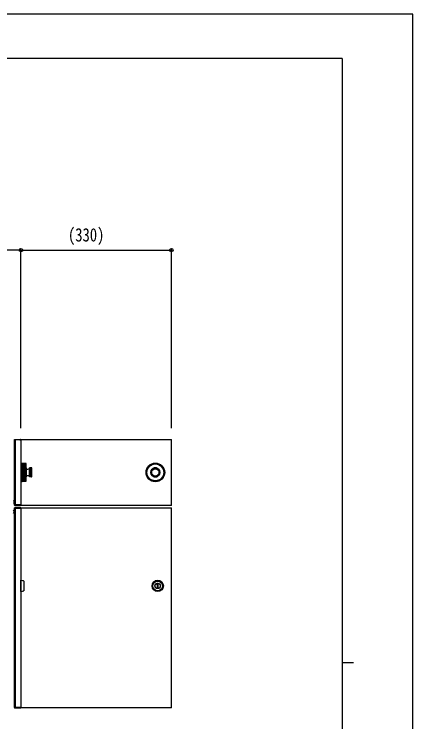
# Model space of a CAD drawing. Units: millimetres, scale not verified. Extents: x -2102 to 2102, y -1485 to 1485.
# Drawn here: x 1227 to 2102, y -67 to 1485 of the extents above; entities that cross this region are included whole.
import ezdxf
from ezdxf.enums import TextEntityAlignment as Align

# ---------------------------------------------------------------- set-up
doc = ezdxf.new("R2010")
doc.units = ezdxf.units.MM
doc.header["$LTSCALE"] = 8
for name, color, linetype in [('0-3_YKK_A1', 4, 'Continuous'), ('0-4_YKK_D', 6, 'Continuous'), ('0-5_YKK_ZWAK', 7, 'Continuous')]:
    doc.layers.add(name, color=color, linetype=linetype)
doc.styles.add('ＭＳ ゴシック', font='')
doc.styles.get('ＭＳ ゴシック').set_extended_font_data('MS Gothic')

msp = doc.modelspace()

# ---------------------------------------------------------------- linework, layer by layer
at = {"layer": '0-3_YKK_A1'}
for p, q in [((1227.374, 551.287), (1227.374, 408.287)), ((1227.374, 551.287), (1227.774, 551.287)), ((1227.764, 552.287), (1227.764, 551.487)), ((1227.764, 552.287), (1228.014, 552.287)), ((1227.774, 551.487), (1227.764, 551.487)), ((1227.774, 551.487), (1227.774, 551.287)), ((1228.014, 552.287), (1228.174, 552.287)), ((1228.014, 552.287), (1228.014, 552.22)), ((1228.174, 552.287), (1572.407, 552.287)), ((1228.31, 551.487), (1228.31, 549.287)), ((1228.31, 547.287), (1228.31, 549.287)), ((1229.11, 547.287), (1228.31, 547.287)), ((1229.11, 552.287), (1229.31, 552.287)), ((1229.11, 551.487), (1229.31, 551.487)), ((1229.11, 551.487), (1229.11, 549.287)), ((1229.11, 549.287), (1229.11, 547.287)), ((1229.31, 552.287), (1229.31, 551.487)), ((1229.31, 552.287), (1233.65, 552.287)), ((1233.65, 551.487), (1229.31, 551.487)), ((1229.31, 551.287), (1229.31, 408.287)), ((1233.65, 551.287), (1229.31, 551.287)), ((1233.65, 551.487), (1233.65, 552.287)), ((1233.65, 552.287), (1239.91, 552.287)), ((1239.91, 551.487), (1233.65, 551.487)), ((1241.11, 551.287), (1233.65, 551.287)), ((1239.91, 551.487), (1239.91, 552.287)), ((1239.91, 552.287), (1241.51, 552.287)), ((1239.91, 551.487), (1241.51, 551.487)), ((1242.31, 551.287), (1241.11, 551.287)), ((1241.51, 551.487), (1241.51, 551.287)), ((1242.31, 551.487), (1242.31, 551.287)), ((1242.31, 551.287), (1242.31, 408.287)), ((1572.407, 407.287), (1572.407, 552.287)), ((1242.31, 500.289), (1242.31, 459.289)), ((1243.21, 500.289), (1242.31, 500.289)), ((1243.21, 500.289), (1243.21, 459.289)), ((1243.21, 459.789), (1243.21, 499.789)), ((1243.21, 499.789), (1244.21, 499.789)), ((1244.71, 499.289), (1253.01, 499.289)), ((1253.114, 499.284), (1244.71, 499.284)), ((1253.115, 499.284), (1244.71, 499.284)), ((1244.71, 460.289), (1244.71, 499.284)), ((1253.288, 499.25), (1244.71, 499.25)), ((1253.484, 499.17), (1244.71, 499.17)), ((1253.638, 499.068), (1244.71, 499.068)), ((1253.796, 498.908), (1244.71, 498.908)), ((1253.903, 498.739), (1244.71, 498.739)), ((1253.987, 498.5), (1244.71, 498.5)), ((1254.01, 498.266), (1244.71, 498.266)), ((1254.01, 497.951), (1244.71, 497.951)), ((1254.01, 497.652), (1244.71, 497.652)), ((1254.01, 497.263), (1244.71, 497.263)), ((1254.01, 496.902), (1244.71, 496.902)), ((1254.01, 461.289), (1254.01, 498.289)), ((1254.01, 496.442), (1244.71, 496.442)), ((1254.01, 496.023), (1244.71, 496.023)), ((1254.01, 495.494), (1244.71, 495.494)), ((1254.01, 495.019), (1244.71, 495.019)), ((1254.01, 494.427), (1244.71, 494.427)), ((1254.01, 493.9), (1244.71, 493.9)), ((1254.01, 493.248), (1244.71, 493.248)), ((1254.01, 492.673), (1244.71, 492.673)), ((1254.01, 491.967), (1244.71, 491.967)), ((1254.01, 491.348), (1244.71, 491.348)), ((1254.01, 490.594), (1244.71, 490.594)), ((1254.01, 489.936), (1244.71, 489.936)), ((1254.01, 489.138), (1244.71, 489.138)), ((1254.01, 488.446), (1244.71, 488.446)), ((1254.01, 487.611), (1244.71, 487.611)), ((1254.01, 486.89), (1244.71, 486.89)), ((1254.01, 486.024), (1244.71, 486.024)), ((1254.01, 485.28), (1244.71, 485.28)), ((1254.01, 484.39), (1244.71, 484.39)), ((1254.01, 483.628), (1244.71, 483.628)), ((1254.01, 482.721), (1244.71, 482.721)), ((1254.01, 481.947), (1244.71, 481.947)), ((1254.11, 469.989), (1254.11, 489.589)), ((1260.71, 470.289), (1260.71, 489.289)), ((1265.21, 489.789), (1261.21, 489.789)), ((1261.21, 488.802), (1261.21, 489.478)), ((1265.935, 489.478), (1261.21, 489.478)), ((1266.21, 488.802), (1261.21, 488.802)), ((1261.21, 486.777), (1261.21, 488.048)), ((1266.21, 488.048), (1261.21, 488.048)), ((1266.21, 486.777), (1261.21, 486.777)), ((1261.21, 483.909), (1261.21, 485.621)), ((1266.21, 485.621), (1261.21, 485.621)), ((1266.21, 483.909), (1261.21, 483.909)), ((1261.21, 480.544), (1261.21, 482.491)), ((1266.21, 482.491), (1261.21, 482.491)), ((1266.21, 470.789), (1266.21, 488.789)), ((1254.01, 481.03), (1244.71, 481.03)), ((1254.01, 480.25), (1244.71, 480.25)), ((1254.01, 479.329), (1244.71, 479.329)), ((1254.01, 478.549), (1244.71, 478.549)), ((1254.01, 477.631), (1244.71, 477.631)), ((1254.01, 476.858), (1244.71, 476.858)), ((1254.01, 475.951), (1244.71, 475.951)), ((1254.01, 475.189), (1244.71, 475.189)), ((1254.01, 474.299), (1244.71, 474.299)), ((1254.01, 473.555), (1244.71, 473.555)), ((1254.01, 472.689), (1244.71, 472.689)), ((1254.01, 471.968), (1244.71, 471.968)), ((1254.01, 471.133), (1244.71, 471.133)), ((1254.01, 470.441), (1244.71, 470.441)), ((1254.01, 469.643), (1244.71, 469.643)), ((1254.01, 468.985), (1244.71, 468.985)), ((1254.01, 468.23), (1244.71, 468.23)), ((1254.01, 467.611), (1244.71, 467.611)), ((1254.01, 466.906), (1244.71, 466.906)), ((1254.01, 466.33), (1244.71, 466.33)), ((1266.21, 480.544), (1261.21, 480.544)), ((1266.21, 479.035), (1261.21, 479.035)), ((1261.21, 479.035), (1261.21, 477.088)), ((1266.21, 477.088), (1261.21, 477.088)), ((1266.21, 475.67), (1261.21, 475.67)), ((1261.21, 475.67), (1261.21, 473.958)), ((1266.21, 473.958), (1261.21, 473.958)), ((1261.21, 472.802), (1261.21, 471.531)), ((1266.21, 472.802), (1261.21, 472.802)), ((1266.21, 471.531), (1261.21, 471.531)), ((1261.21, 470.777), (1261.21, 470.1)), ((1266.21, 470.777), (1261.21, 470.777)), ((1265.935, 470.1), (1261.21, 470.1)), ((1265.21, 469.789), (1261.21, 469.789)), ((1243.21, 459.289), (1242.31, 459.289)), ((1243.21, 459.789), (1244.21, 459.789)), ((1254.01, 465.679), (1244.71, 465.679)), ((1254.01, 465.152), (1244.71, 465.152)), ((1254.01, 464.56), (1244.71, 464.56)), ((1254.01, 464.085), (1244.71, 464.085)), ((1254.01, 463.556), (1244.71, 463.556)), ((1254.01, 463.137), (1244.71, 463.137)), ((1254.01, 462.676), (1244.71, 462.676)), ((1254.01, 462.316), (1244.71, 462.316)), ((1254.01, 461.927), (1244.71, 461.927)), ((1254.01, 461.628), (1244.71, 461.628)), ((1254.01, 461.313), (1244.71, 461.313)), ((1253.987, 461.078), (1244.71, 461.078)), ((1253.903, 460.84), (1244.71, 460.84)), ((1253.796, 460.671), (1244.71, 460.671)), ((1253.638, 460.511), (1244.71, 460.511)), ((1253.484, 460.409), (1244.71, 460.409)), ((1253.288, 460.329), (1244.71, 460.329)), ((1253.114, 460.295), (1244.71, 460.295)), ((1244.71, 460.289), (1253.01, 460.289)), ((1227.374, 408.287), (1227.774, 408.287)), ((1227.764, 408.087), (1227.764, 407.287)), ((1227.764, 408.087), (1227.774, 408.087)), ((1228.014, 407.287), (1227.764, 407.287)), ((1227.774, 408.087), (1227.774, 408.287)), ((1228.014, 407.353), (1228.014, 407.287)), ((1228.014, 407.287), (1228.174, 407.287)), ((1572.407, 407.287), (1228.174, 407.287)), ((1228.31, 410.287), (1228.31, 412.287)), ((1228.31, 408.087), (1228.31, 410.287)), ((1229.11, 408.087), (1229.11, 410.287)), ((1229.11, 408.087), (1229.31, 408.087)), ((1229.11, 407.287), (1229.31, 407.287)), ((1233.65, 408.287), (1229.31, 408.287)), ((1229.31, 407.287), (1229.31, 408.087)), ((1233.65, 408.087), (1229.31, 408.087)), ((1229.31, 407.287), (1233.65, 407.287)), ((1241.11, 408.287), (1233.65, 408.287)), ((1239.91, 408.087), (1233.65, 408.087)), ((1239.91, 408.087), (1239.91, 407.287)), ((1241.51, 408.087), (1239.91, 408.087)), ((1241.51, 407.287), (1239.91, 407.287)), ((1242.31, 408.287), (1241.11, 408.287)), ((1241.51, 408.087), (1241.51, 408.287)), ((1242.31, 408.087), (1242.31, 408.287)), ((1227.374, 401.287), (1227.374, -35.713)), ((1227.374, 401.287), (1227.774, 401.287)), ((1227.764, 402.287), (1227.764, 401.487)), ((1227.764, 402.287), (1228.014, 402.287)), ((1227.774, 401.487), (1227.764, 401.487)), ((1227.774, 401.487), (1227.774, 401.287)), ((1227.81, 397.287), (1227.81, 401.487)), ((1227.81, 397.287), (1227.81, 401.487)), ((1227.81, 397.287), (1228.61, 397.287)), ((1227.81, 397.287), (1228.61, 397.287)), ((1228.014, 402.287), (1228.174, 402.287)), ((1228.014, 402.287), (1228.014, 402.22)), ((1228.174, 402.287), (1572.407, 402.287)), ((1240.81, 402.287), (1228.61, 402.287)), ((1240.81, 402.287), (1228.61, 402.287)), ((1228.81, 401.487), (1228.61, 401.487)), ((1228.61, 397.287), (1228.61, 401.487)), ((1228.81, 401.487), (1228.61, 401.487)), ((1228.61, 397.287), (1228.61, 401.487)), ((1228.81, 401.487), (1240.81, 401.487)), ((1228.81, 401.487), (1240.81, 401.487)), ((1229.31, 401.487), (1229.31, 402.287)), ((1229.31, 401.487), (1229.31, 402.287)), ((1229.31, 401.287), (1229.31, -35.713)), ((1241.51, 401.287), (1229.31, 401.287)), ((1229.31, 401.287), (1229.31, -35.713)), ((1241.51, 401.287), (1229.31, 401.287)), ((1240.81, 402.287), (1241.31, 402.287)), ((1240.81, 402.287), (1241.31, 402.287)), ((1241.31, 401.487), (1240.81, 401.487)), ((1241.31, 401.487), (1240.81, 401.487)), ((1241.31, 402.287), (1241.31, 401.487)), ((1241.31, 402.287), (1241.51, 402.287)), ((1241.31, 402.287), (1241.31, 401.487)), ((1241.31, 402.287), (1241.51, 402.287)), ((1241.31, 401.487), (1241.51, 401.487)), ((1241.31, 401.487), (1241.51, 401.487)), ((1241.51, 401.487), (1241.51, 401.287)), ((1242.31, 401.487), (1241.51, 401.487)), ((1241.51, 401.487), (1241.51, 401.287)), ((1242.31, 401.487), (1241.51, 401.487)), ((1242.31, 401.287), (1241.51, 401.287)), ((1242.31, 401.287), (1241.51, 401.287)), ((1242.31, 401.487), (1242.31, 401.287)), ((1242.31, 401.487), (1242.31, 401.287)), ((1572.407, -36.713), (1572.407, 402.287)), ((1227.81, 380.287), (1227.81, -14.713)), ((1229.31, 380.287), (1227.81, 380.287)), ((1242.31, 243.287), (1242.81, 243.287)), ((1242.31, 218.287), (1242.31, 243.287)), ((1242.81, 218.287), (1242.81, 243.287)), ((1248.51, 241.376), (1248.51, 220.198)), ((1229.31, -14.713), (1227.81, -14.713)), ((1227.374, -35.713), (1227.774, -35.713)), ((1227.764, -35.913), (1227.764, -36.713)), ((1227.764, -35.913), (1227.774, -35.913)), ((1228.014, -36.713), (1227.764, -36.713)), ((1227.774, -35.913), (1227.774, -35.713)), ((1227.81, -31.713), (1227.81, -35.913)), ((1227.81, -31.713), (1228.61, -31.713)), ((1227.81, -31.713), (1227.81, -35.913)), ((1227.81, -31.713), (1228.61, -31.713)), ((1228.014, -36.647), (1228.014, -36.713)), ((1228.014, -36.713), (1228.174, -36.713)), ((1572.407, -36.713), (1228.174, -36.713)), ((1228.61, -31.713), (1228.61, -35.913)), ((1228.61, -31.713), (1228.61, -35.913)), ((1228.61, -35.913), (1228.81, -35.913)), ((1228.81, -35.913), (1228.61, -35.913)), ((1228.61, -35.913), (1228.81, -35.913)), ((1228.81, -35.913), (1228.61, -35.913)), ((1228.81, -36.713), (1228.61, -36.713)), ((1228.81, -36.713), (1228.61, -36.713)), ((1240.81, -35.913), (1228.81, -35.913)), ((1240.81, -35.913), (1228.81, -35.913)), ((1228.81, -36.713), (1240.81, -36.713)), ((1228.81, -36.713), (1240.81, -36.713)), ((1241.51, -35.713), (1229.31, -35.713)), ((1241.51, -35.713), (1229.31, -35.713)), ((1229.31, -35.913), (1229.31, -36.713)), ((1229.31, -35.913), (1229.31, -36.713)), ((1240.81, -35.913), (1241.31, -35.913)), ((1240.81, -35.913), (1241.31, -35.913)), ((1241.51, -35.913), (1241.31, -35.913)), ((1241.51, -35.913), (1241.31, -35.913)), ((1241.51, -36.713), (1241.31, -36.713)), ((1241.51, -36.713), (1241.31, -36.713)), ((1241.51, -35.913), (1241.51, -35.713)), ((1241.51, -35.913), (1241.51, -35.713)), ((1242.31, -35.913), (1242.31, -35.713)), ((1242.31, -35.913), (1242.31, -35.713))]:
    msp.add_line(p, q, dxfattribs=at)
for points in [[(1227.774, 551.487), (1227.781, 551.643), (1227.804, 551.793), (1227.841, 551.931), (1227.891, 552.052), (1227.951, 552.152), (1228.02, 552.226), (1228.096, 552.271), (1228.174, 552.287)], [(1227.774, 408.087), (1227.781, 407.931), (1227.804, 407.78), (1227.841, 407.642), (1227.891, 407.521), (1227.951, 407.421), (1228.02, 407.347), (1228.096, 407.302), (1228.174, 407.287)], [(1228.31, 412.287), (1229.11, 412.287), (1229.11, 410.287)], [(1233.65, 408.087), (1233.65, 407.287), (1239.91, 407.287)], [(1227.774, 401.487), (1227.781, 401.643), (1227.804, 401.793), (1227.841, 401.931), (1227.891, 402.052), (1227.951, 402.152), (1228.02, 402.226), (1228.096, 402.271), (1228.174, 402.287)], [(1242.31, 401.287), (1242.31, -35.713), (1241.51, -35.713)], [(1242.31, 401.287), (1242.31, -35.713), (1241.51, -35.713)], [(1242.81, 243.287), (1245.91, 242.456), (1248.139, 241.859)], [(1242.31, 218.287), (1242.81, 218.287), (1245.91, 219.117), (1248.139, 219.715)], [(1227.774, -35.913), (1227.781, -36.069), (1227.804, -36.22), (1227.841, -36.358), (1227.891, -36.479), (1227.951, -36.579), (1228.02, -36.653), (1228.096, -36.698), (1228.174, -36.713)], [(1241.31, -35.913), (1241.31, -36.713), (1240.81, -36.713)], [(1241.31, -35.913), (1241.31, -36.713), (1240.81, -36.713)]]:
    msp.add_lwpolyline(points, dxfattribs=at)
msp.add_lwpolyline([(1541.507, 235.787), (1541.507, 225.787), (1543.307, 225.787), (1543.307, 235.787)], close=True, dxfattribs=at)
for centre, radius in [((1537.207, 479.787), 20.5), ((1537.207, 479.787), 20), ((1537.207, 479.787), 18.5), ((1537.207, 479.787), 10.1), ((1537.207, 479.787), 9), ((1537.207, 479.787), 8.1), ((1537.207, 479.787), 8), ((1542.407, 230.787), 12.5), ((1542.407, 230.787), 11.072), ((1542.407, 230.787), 10.589), ((1542.407, 230.787), 6), ((1542.407, 230.787), 5.7)]:
    msp.add_circle(centre, radius, dxfattribs=at)
for centre, radius, start, end in [((1229.11, 551.487), 0.8, 90, 180), ((1241.51, 551.487), 0.8, 0, 90), ((1244.21, 499.289), 0.5, 0, 90), ((1253.01, 498.289), 1, 0, 90), ((1527.458, 496.672), 0.3, 210, 30), ((1537.207, 479.787), 19.5, 115.88148, 119.11852), ((1528.967, 497.457), 0.3, 205, 25), ((1537.207, 479.787), 19.5, 110.88148, 114.11852), ((1530.538, 498.108), 0.3, 200, 20), ((1537.207, 479.787), 19.5, 105.88148, 109.11852), ((1532.16, 498.62), 0.3, 195, 15), ((1537.207, 479.787), 19.5, 100.88148, 104.11852), ((1533.821, 498.988), 0.3, 190, 10), ((1537.207, 479.787), 19.5, 95.88148, 99.11852), ((1535.508, 499.21), 0.3, 185, 5), ((1537.207, 479.787), 19.5, 90.88148, 94.11852), ((1537.207, 499.284), 0.3, 180, 0), ((1537.207, 479.787), 19.5, 85.88148, 89.11852), ((1538.906, 499.21), 0.3, 175, 355), ((1537.207, 479.787), 19.5, 80.88148, 84.11852), ((1540.593, 498.988), 0.3, 170, 350), ((1537.207, 479.787), 19.5, 75.88148, 79.11852), ((1542.253, 498.62), 0.3, 165, 345), ((1537.207, 479.787), 19.5, 70.88148, 74.11852), ((1543.875, 498.108), 0.3, 160, 340), ((1537.207, 479.787), 19.5, 65.88148, 69.11852), ((1545.447, 497.457), 0.3, 155, 335), ((1537.207, 479.787), 19.5, 60.88148, 64.11852), ((1546.956, 496.672), 0.3, 150, 330), ((1242.91, 489.784), 0.3, 271, 0), ((1253.91, 489.589), 0.2, 0, 60), ((1256.321, 494.978), 8, 253.95721, 303.27409), ((1254.61, 487.676), 0.5, 180, 256.81404), ((1261.21, 489.289), 0.5, 90, 180), ((1265.21, 488.789), 1, 0, 90), ((1517.783, 481.486), 0.3, 265, 85), ((1537.207, 479.787), 19.5, 170.88148, 174.11852), ((1518.005, 483.172), 0.3, 260, 80), ((1537.207, 479.787), 19.5, 165.88148, 169.11852), ((1518.374, 484.833), 0.3, 255, 75), ((1537.207, 479.787), 19.5, 160.88148, 164.11852), ((1518.885, 486.455), 0.3, 250, 70), ((1537.207, 479.787), 19.5, 155.88148, 159.11852), ((1519.536, 488.027), 0.3, 245, 65), ((1537.207, 479.787), 19.5, 150.88148, 154.11852), ((1520.321, 489.535), 0.3, 240, 60), ((1537.207, 479.787), 19.5, 145.88148, 149.11852), ((1521.235, 490.97), 0.3, 235, 55), ((1537.207, 479.787), 19.5, 140.88148, 144.11852), ((1522.271, 492.319), 0.3, 230, 50), ((1537.207, 479.787), 19.5, 135.88148, 139.11852), ((1523.42, 493.574), 0.3, 225, 45), ((1537.207, 479.787), 19.5, 130.88148, 134.11852), ((1524.674, 494.723), 0.3, 220, 40), ((1537.207, 479.787), 19.5, 125.88148, 129.11852), ((1526.023, 495.758), 0.3, 215, 35), ((1537.207, 479.787), 19.5, 120.88148, 124.11852), ((1537.207, 479.787), 10, 169.33212, 180.16235), ((1537.207, 479.787), 10, 160.16235, 169.33212), ((1527.559, 482.417), 0.8, 257.03968, 72.45479), ((1537.207, 479.787), 10, 149.33212, 160.16235), ((1537.207, 479.787), 10, 140.16235, 149.33212), ((1529.041, 485.558), 0.8, 237.03968, 52.45479), ((1537.207, 479.787), 10, 129.33212, 140.16235), ((1531.507, 488.003), 0.8, 217.03968, 32.45479), ((1537.207, 479.787), 10, 120.16235, 129.33212), ((1537.207, 479.787), 10, 109.33212, 120.16235), ((1534.661, 489.457), 0.8, 197.03968, 12.45479), ((1537.207, 479.787), 10, 100.16235, 109.33212), ((1537.207, 479.787), 10, 89.33212, 100.16235), ((1538.122, 489.745), 0.8, 177.03968, 352.45479), ((1537.207, 479.787), 10, 80.16235, 89.33212), ((1537.207, 479.787), 10, 69.33212, 80.16235), ((1541.473, 488.831), 0.8, 157.03968, 332.45479), ((1537.207, 479.787), 10, 60.16235, 69.33212), ((1537.207, 479.787), 10, 49.33212, 60.16235), ((1544.309, 486.826), 0.8, 137.03968, 312.45479), ((1537.207, 479.787), 10, 40.16235, 49.33212), ((1537.207, 479.787), 10, 29.33212, 40.16235), ((1546.288, 483.973), 0.8, 117.03968, 292.45479), ((1537.207, 479.787), 10, 20.16235, 29.33212), ((1547.173, 480.614), 0.8, 97.03968, 272.45479), ((1537.207, 479.787), 10, 9.33212, 20.16235), ((1537.207, 479.787), 10, 0.16235, 9.33212), ((1537.207, 479.787), 19.5, 55.88148, 59.11852), ((1548.39, 495.758), 0.3, 145, 325), ((1537.207, 479.787), 19.5, 50.88148, 54.11852), ((1549.74, 494.723), 0.3, 140, 320), ((1537.207, 479.787), 19.5, 45.88148, 49.11852), ((1550.994, 493.574), 0.3, 135, 315), ((1537.207, 479.787), 19.5, 40.88148, 44.11852), ((1552.143, 492.319), 0.3, 130, 310), ((1537.207, 479.787), 19.5, 35.88148, 39.11852), ((1553.178, 490.97), 0.3, 125, 305), ((1537.207, 479.787), 19.5, 30.88148, 34.11852), ((1554.092, 489.535), 0.3, 120, 300), ((1537.207, 479.787), 19.5, 25.88148, 29.11852), ((1554.878, 488.027), 0.3, 115, 295), ((1537.207, 479.787), 19.5, 20.88148, 24.11852), ((1555.529, 486.455), 0.3, 110, 290), ((1537.207, 479.787), 19.5, 15.88148, 19.11852), ((1556.04, 484.833), 0.3, 105, 285), ((1556.408, 483.172), 0.3, 100, 280), ((1537.207, 479.787), 19.5, 10.88148, 14.11852), ((1556.63, 481.486), 0.3, 95, 275), ((1537.207, 479.787), 19.5, 5.88148, 9.11852), ((1242.91, 469.795), 0.3, 0, 89), ((1253.91, 469.989), 0.2, 300, 0), ((1254.61, 471.903), 0.5, 103.18596, 180), ((1256.321, 464.601), 8, 56.72591, 103.18596), ((1261.21, 470.289), 0.5, 180, 270), ((1265.21, 470.789), 1, 270, 0), ((1537.207, 479.787), 19.5, 175.88148, 179.11852), ((1517.709, 479.787), 0.3, 270, 90), ((1537.207, 479.787), 19.5, 180.88148, 184.11852), ((1517.783, 478.087), 0.3, 275, 95), ((1537.207, 479.787), 19.5, 185.88148, 189.11852), ((1518.005, 476.401), 0.3, 280, 100), ((1537.207, 479.787), 19.5, 190.88148, 194.11852), ((1518.374, 474.74), 0.3, 285, 105), ((1537.207, 479.787), 19.5, 195.88148, 199.11852), ((1518.885, 473.118), 0.3, 290, 110), ((1537.207, 479.787), 19.5, 200.88148, 204.11852), ((1519.536, 471.546), 0.3, 295, 115), ((1537.207, 479.787), 19.5, 205.88148, 209.11852), ((1520.321, 470.038), 0.3, 300, 120), ((1537.207, 479.787), 19.5, 210.88148, 214.11852), ((1521.235, 468.603), 0.3, 305, 125), ((1537.207, 479.787), 19.5, 215.88148, 219.11852), ((1522.271, 467.254), 0.3, 310, 130), ((1537.207, 479.787), 19.5, 220.88148, 224.11852), ((1523.42, 466), 0.3, 315, 135), ((1537.207, 479.787), 19.5, 225.88148, 229.11852), ((1527.241, 478.959), 0.8, 277.03968, 92.45479), ((1537.207, 479.787), 10, 180.16235, 189.33212), ((1537.207, 479.787), 10, 189.33212, 200.16235), ((1528.125, 475.6), 0.8, 297.03968, 112.45479), ((1537.207, 479.787), 10, 200.16235, 209.33212), ((1537.207, 479.787), 10, 209.33212, 220.16235), ((1530.105, 472.747), 0.8, 317.03968, 132.45479), ((1537.207, 479.787), 10, 220.16235, 229.33212), ((1537.207, 479.787), 10, 229.33212, 240.16235), ((1532.941, 470.742), 0.8, 337.03968, 152.45479), ((1537.207, 479.787), 10, 240.16235, 249.33212), ((1537.207, 479.787), 10, 249.33212, 260.16235), ((1536.291, 469.829), 0.8, 357.03968, 172.45479), ((1537.207, 479.787), 10, 260.16235, 269.33212), ((1537.207, 479.787), 10, 269.33212, 280.16235), ((1539.752, 470.116), 0.8, 17.03968, 192.45479), ((1537.207, 479.787), 10, 280.16235, 289.33212), ((1537.207, 479.787), 10, 289.33212, 300.16235), ((1542.906, 471.57), 0.8, 37.03968, 212.45479), ((1537.207, 479.787), 10, 300.16235, 309.33212), ((1537.207, 479.787), 10, 309.33212, 320.16235), ((1545.373, 474.015), 0.8, 57.03968, 232.45479), ((1537.207, 479.787), 10, 320.16235, 329.33212), ((1537.207, 479.787), 10, 329.33212, 340.16235), ((1546.855, 477.156), 0.8, 77.03968, 252.45479), ((1537.207, 479.787), 10, 340.16235, 349.33212), ((1537.207, 479.787), 10, 349.33212, 0.16235), ((1537.207, 479.787), 19.5, 310.88148, 314.11852), ((1550.994, 466), 0.3, 45, 225), ((1537.207, 479.787), 19.5, 315.88148, 319.11852), ((1552.143, 467.254), 0.3, 50, 230), ((1537.207, 479.787), 19.5, 320.88148, 324.11852), ((1553.178, 468.603), 0.3, 55, 235), ((1537.207, 479.787), 19.5, 325.88148, 329.11852), ((1554.092, 470.038), 0.3, 60, 240), ((1537.207, 479.787), 19.5, 330.88148, 334.11852), ((1554.878, 471.546), 0.3, 65, 245), ((1537.207, 479.787), 19.5, 335.88148, 339.11852), ((1555.529, 473.118), 0.3, 70, 250), ((1537.207, 479.787), 19.5, 340.88148, 344.11852), ((1556.04, 474.74), 0.3, 75, 255), ((1556.408, 476.401), 0.3, 80, 260), ((1537.207, 479.787), 19.5, 345.88148, 349.11852), ((1556.63, 478.087), 0.3, 85, 265), ((1556.705, 479.787), 0.3, 90, 270), ((1537.207, 479.787), 19.5, 350.88148, 354.11852), ((1537.207, 479.787), 19.5, 0.88148, 4.11852), ((1537.207, 479.787), 19.5, 355.88148, 359.11852), ((1244.21, 460.289), 0.5, 270, 0), ((1253.01, 461.289), 1, 270, 0), ((1524.674, 464.85), 0.3, 320, 140), ((1537.207, 479.787), 19.5, 230.88148, 234.11852), ((1526.023, 463.815), 0.3, 325, 145), ((1537.207, 479.787), 19.5, 235.88148, 239.11852), ((1527.458, 462.901), 0.3, 330, 150), ((1537.207, 479.787), 19.5, 240.88148, 244.11852), ((1528.967, 462.116), 0.3, 335, 155), ((1537.207, 479.787), 19.5, 245.88148, 249.11852), ((1530.538, 461.465), 0.3, 340, 160), ((1537.207, 479.787), 19.5, 250.88148, 254.11852), ((1532.16, 460.953), 0.3, 345, 165), ((1537.207, 479.787), 19.5, 255.88148, 259.11852), ((1533.821, 460.585), 0.3, 350, 170), ((1537.207, 479.787), 19.5, 260.88148, 264.11852), ((1535.508, 460.363), 0.3, 355, 175), ((1537.207, 479.787), 19.5, 265.88148, 269.11852), ((1537.207, 460.289), 0.3, 0, 180), ((1537.207, 479.787), 19.5, 270.88148, 274.11852), ((1538.906, 460.363), 0.3, 5, 185), ((1537.207, 479.787), 19.5, 275.88148, 279.11852), ((1540.593, 460.585), 0.3, 10, 190), ((1537.207, 479.787), 19.5, 280.88148, 284.11852), ((1542.253, 460.953), 0.3, 15, 195), ((1537.207, 479.787), 19.5, 285.88148, 289.11852), ((1543.875, 461.465), 0.3, 20, 200), ((1537.207, 479.787), 19.5, 290.88148, 294.11852), ((1545.447, 462.116), 0.3, 25, 205), ((1537.207, 479.787), 19.5, 295.88148, 299.11852), ((1546.956, 462.901), 0.3, 30, 210), ((1537.207, 479.787), 19.5, 300.88148, 304.11852), ((1548.39, 463.815), 0.3, 35, 215), ((1537.207, 479.787), 19.5, 305.88148, 309.11852), ((1549.74, 464.85), 0.3, 40, 220), ((1220.691, 415.287), 6.685, 324.03574, 35.96426), ((1229.11, 408.087), 0.8, 180, 270), ((1241.51, 408.087), 0.8, 270, 0), ((1220.691, 393.787), 6.685, 324.03574, 35.96426), ((1228.61, 401.487), 0.8, 90, 180), ((1228.61, 401.487), 0.8, 90, 180), ((1241.51, 401.487), 0.8, 0, 90), ((1241.51, 401.487), 0.8, 0, 90), ((1248.01, 241.376), 0.5, 0, 75), ((1248.01, 220.198), 0.5, 285, 0), ((1228.61, -35.913), 0.8, 180, 270), ((1228.61, -35.913), 0.8, 180, 270), ((1241.51, -35.913), 0.8, 270, 0), ((1241.51, -35.913), 0.8, 270, 0)]:
    msp.add_arc(centre, radius, start, end, dxfattribs=at)
at = {"layer": '0-4_YKK_D'}
for p, q in [((1242.31, 967.5), (852.51, 967.5)), ((1242.31, 577.073), (1242.31, 968.5)), ((1242.31, 577.073), (1242.31, 968.5)), ((1242.31, 967.5), (1572.407, 967.5)), ((1572.407, 577.073), (1572.407, 968.5))]:
    msp.add_line(p, q, dxfattribs=at)
for centre in [(1242.31, 967.5), (1572.407, 967.5)]:
    msp.add_circle(centre, 3.75, dxfattribs=at)
at = {"layer": '0-5_YKK_ZWAK'}
for p, q in [((1947.51, 1387.5), (-1952.49, 1387.5)), ((1947.51, 1387.5), (1947.51, -1262.5)), ((1947.51, 62.5), (1972.51, 62.5))]:
    msp.add_line(p, q, dxfattribs=at)
msp.add_lwpolyline([(-2102.5, -1485), (2102.5, -1485), (2102.5, 1485), (-2102.5, 1485)], close=True, dxfattribs=at)

# ---------------------------------------------------------------- texts
at = {"layer": '0-4_YKK_D', "style": 'ＭＳ ゴシック', "width": 0.8}
msp.add_text('(330)', height=29.33, dxfattribs=at).set_placement((1345.492, 977.5), align=Align.BOTTOM_LEFT)

doc.saveas('drawing.dxf')
